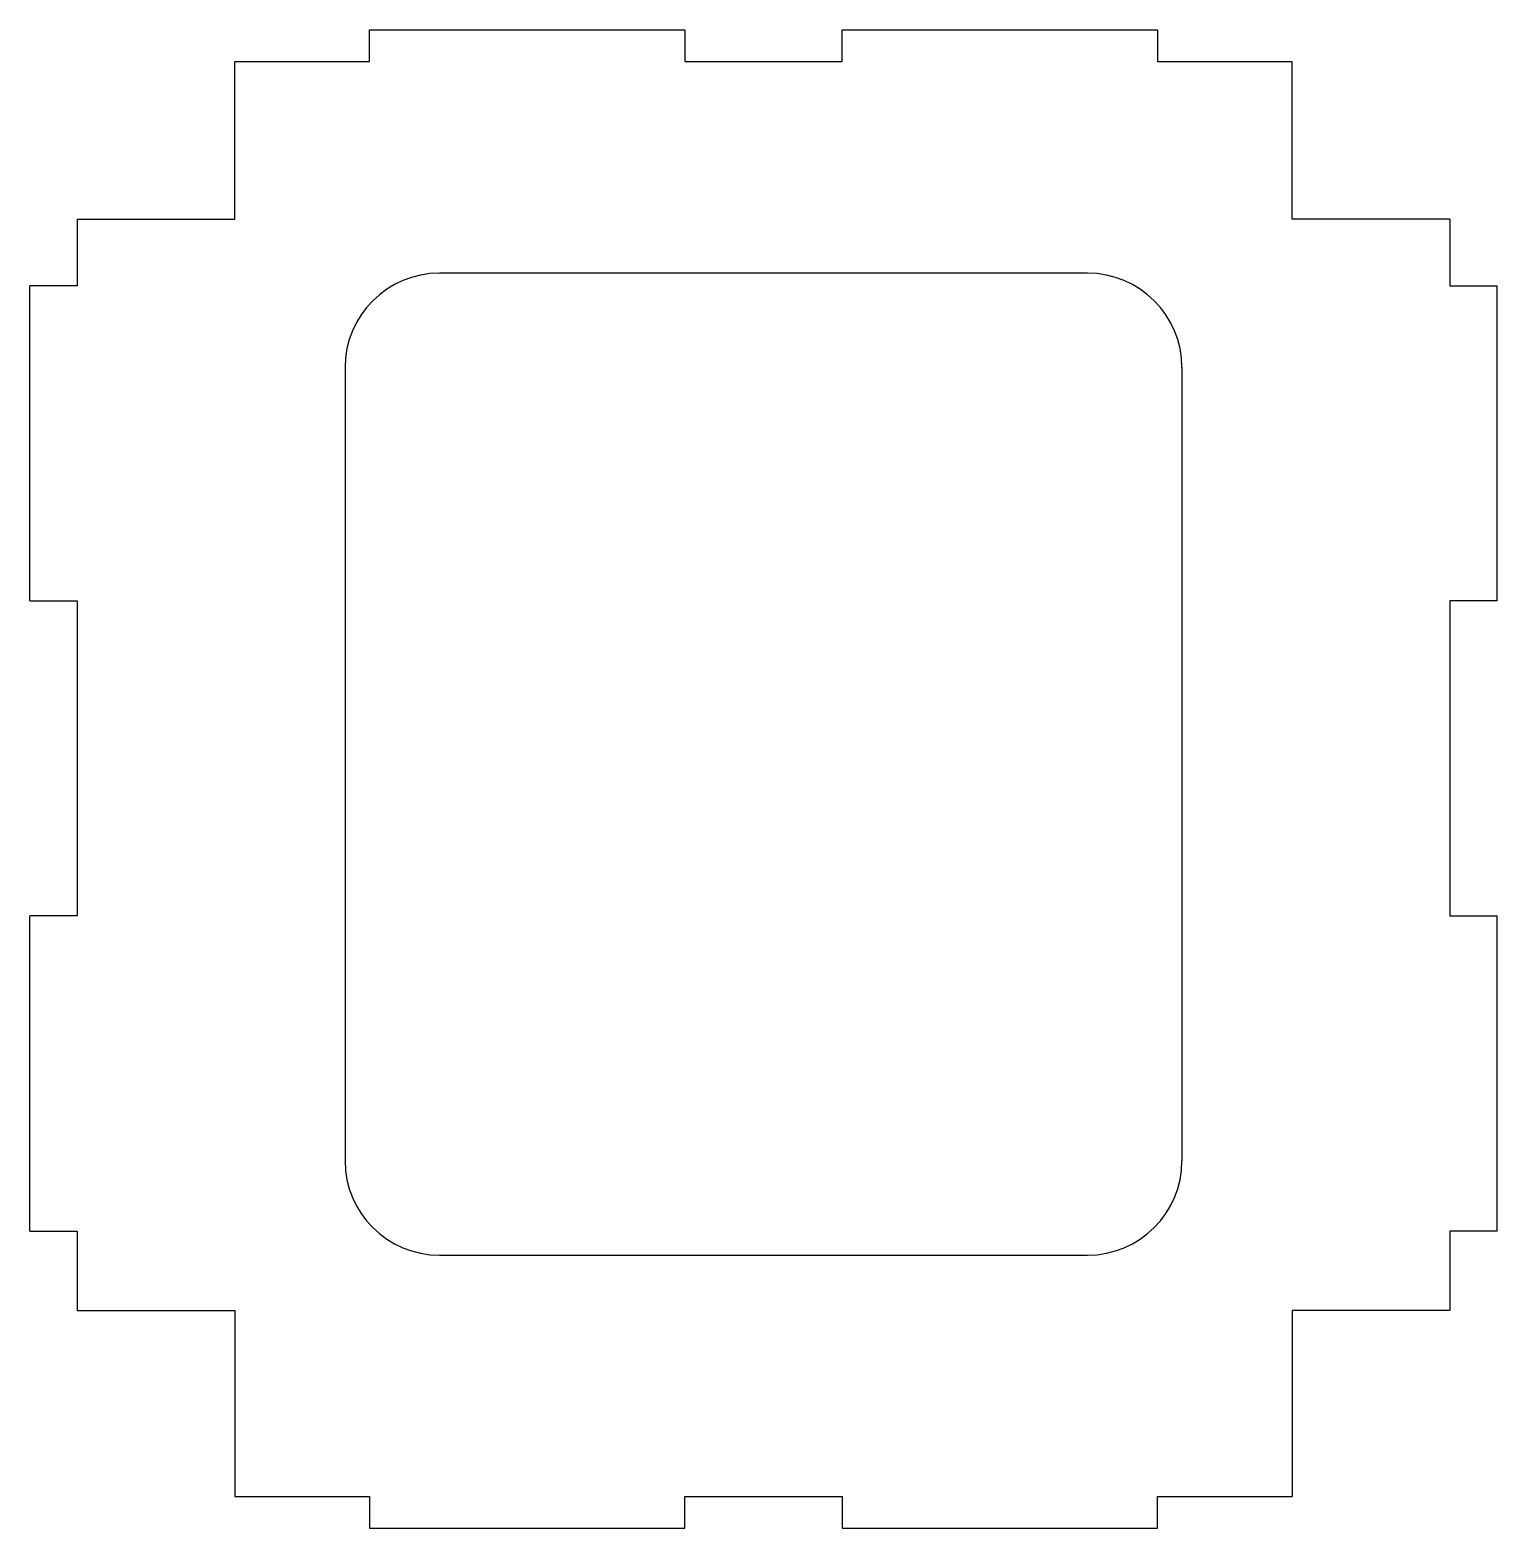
# Model space of a CAD drawing. Header units: inches. Extents: x 23.5 to 70.1, y 6.5 to 54.1.
import ezdxf

# ---------------------------------------------------------------- set-up
doc = ezdxf.new("R2010")
doc.units = ezdxf.units.IN
doc.header["$MEASUREMENT"] = 0

msp = doc.modelspace()

# ---------------------------------------------------------------- linework, layer by layer
for p, q in [((34.275, 53.063), (34.275, 54.064)), ((34.275, 54.064), (44.275, 54.064)), ((44.275, 54.064), (44.275, 53.063)), ((49.275, 53.063), (49.275, 54.064)), ((49.275, 54.064), (59.275, 54.064)), ((59.275, 54.064), (59.275, 53.063)), ((29.995, 53.063), (34.275, 53.063)), ((29.995, 48.063), (29.995, 53.063)), ((44.275, 53.063), (49.275, 53.063)), ((59.275, 53.063), (63.555, 53.063)), ((63.555, 48.063), (63.555, 53.063)), ((24.995, 48.063), (29.995, 48.063)), ((24.995, 48.063), (24.995, 45.943)), ((68.555, 48.063), (63.555, 48.063)), ((68.555, 48.063), (68.555, 45.943)), ((57.055, 46.346), (36.495, 46.346)), ((23.495, 35.943), (23.495, 45.943)), ((24.995, 45.943), (23.495, 45.943)), ((68.555, 45.943), (70.055, 45.943)), ((70.055, 35.943), (70.055, 45.943)), ((33.495, 43.346), (33.495, 18.176)), ((60.055, 43.346), (60.055, 18.176)), ((23.495, 35.943), (24.995, 35.943)), ((24.995, 35.943), (24.995, 25.943)), ((70.055, 35.943), (68.555, 35.943)), ((68.555, 35.943), (68.555, 25.943)), ((23.495, 15.943), (23.495, 25.943)), ((24.995, 25.943), (23.495, 25.943)), ((68.555, 25.943), (70.055, 25.943)), ((70.055, 15.943), (70.055, 25.943)), ((23.495, 15.943), (24.995, 15.943)), ((24.995, 15.943), (24.995, 13.423)), ((70.055, 15.943), (68.555, 15.943)), ((68.555, 15.943), (68.555, 13.423)), ((36.495, 15.176), (57.055, 15.176)), ((24.995, 13.423), (29.995, 13.423)), ((29.995, 13.423), (29.995, 7.516)), ((68.555, 13.423), (63.555, 13.423)), ((63.555, 13.423), (63.555, 7.516)), ((29.995, 7.516), (34.275, 7.516)), ((34.275, 7.516), (34.275, 6.516)), ((44.275, 6.516), (44.275, 7.516)), ((44.275, 7.516), (49.275, 7.516)), ((49.275, 7.516), (49.275, 6.516)), ((59.275, 6.516), (59.275, 7.516)), ((59.275, 7.516), (63.555, 7.516)), ((34.275, 6.516), (44.275, 6.516)), ((49.275, 6.516), (59.275, 6.516))]:
    msp.add_line(p, q)
for centre, start, end in [((36.495, 43.346), 90, 180), ((57.055, 43.346), 0, 90), ((36.495, 18.176), 180, 270), ((57.055, 18.176), 270, 0)]:
    msp.add_arc(centre, 3, start, end)

doc.saveas('drawing.dxf')
